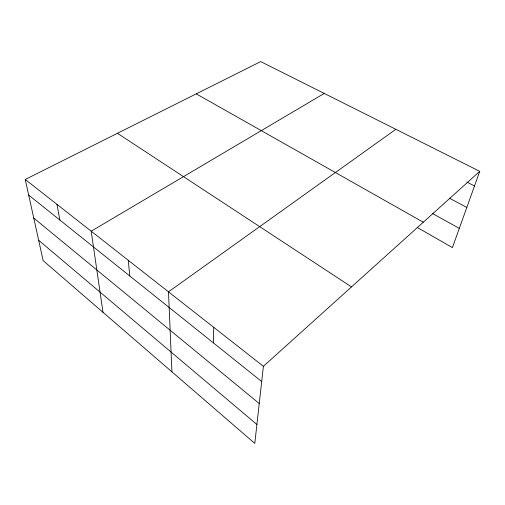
<?xml version="1.0" encoding="UTF-8"?>
<svg xmlns="http://www.w3.org/2000/svg" width="505" height="505" viewBox="0 0 505 505"><rect width="100%" height="100%" fill="white"/><g stroke="black" fill="none" stroke-linecap="round" stroke-linejoin="round"><path stroke-width="0.76" d="M213.337 342.844L213.741 327.341M479.75 171.353L263.395 366.302L254.798 443.403L43.14 260.624L25.25 179.458L260.694 61.597L479.75 171.353L452.423 247.595L417.332 227.502M395.838 129.312L168.487 291.839L171.927 371.838M324.242 93.438L91.19 231.195L102.995 312.317M466.86 182.04L474.511 185.973M449.425 198.162L466.809 207.454M432.627 213.583L459.316 228.374M196.249 93.854L423.291 222.225M117.457 133.301L351.505 286.909M25.25 179.458L263.395 366.302M28.703 195.126L261.697 381.54M33.759 218.059L259.248 403.533M38.658 240.285L256.906 424.503M56.964 204.342L59.887 220.073M128.245 260.264L129.798 276.008"/></g></svg>
